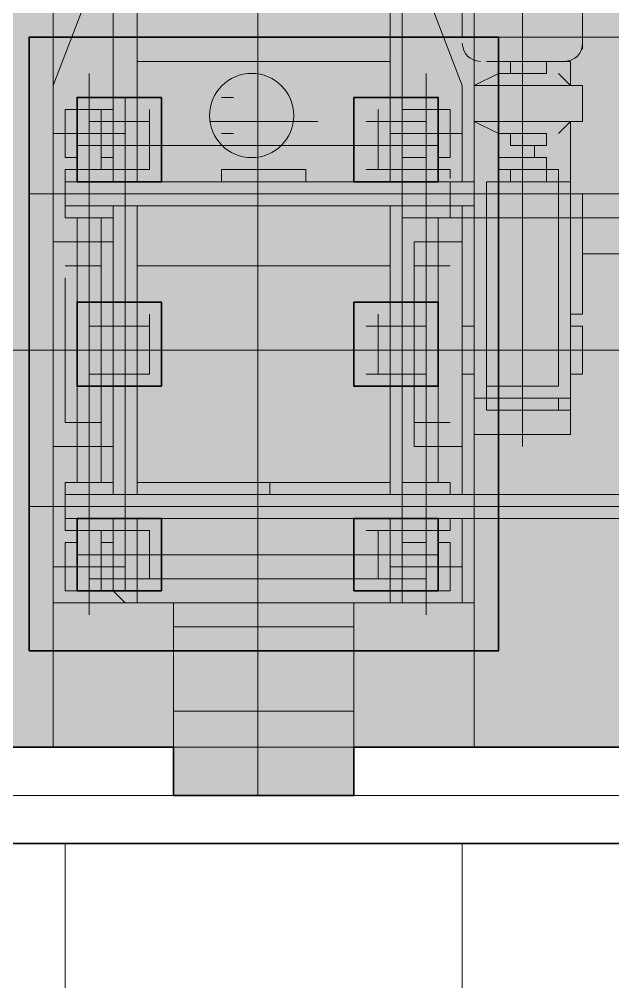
# Model space of a CAD drawing. Header units: millimetres. Extents: x 2315 to 4619, y 1334 to 1897.
# Drawn here: x 3813.804 to 3816.816, y 1531.466 to 1536.352 of the extents above; entities that cross this region are included whole.
import ezdxf

# ---------------------------------------------------------------- set-up
doc = ezdxf.new("R2010")
doc.units = ezdxf.units.MM
doc.linetypes.add('PDF_IMPORT', pattern=[1, 0.8, -0.2])
for name, color, linetype in [('PDF_3中心线层', 1, 'Continuous'), ('PDF_中心线层', 1, 'Continuous'), ('PDF_尺寸线层', 7, 'Continuous'), ('PDF_粗实线层', 7, 'Continuous'), ('PDF_细实线层', 7, 'Continuous'), ('PDF_虚线层', 6, 'Continuous')]:
    doc.layers.add(name, color=color, linetype=linetype)

msp = doc.modelspace()

# ---------------------------------------------------------------- hatches: boundary and pattern name
at = {"layer": 'PDF_中心线层', "transparency": 33554559}
for points in [[(3814.2203, 1533.8168), (3814.1592, 1533.8168), (3814.1592, 1533.7557), (3814.2203, 1533.6947), (3814.2814, 1533.7557), (3814.2814, 1533.8168)], [(3814.3425, 1533.8168), (3814.2814, 1533.8168), (3814.2814, 1533.7557), (3814.3425, 1533.6947), (3814.4035, 1533.7557), (3814.4035, 1533.8168)], [(3814.4646, 1533.8168), (3814.4035, 1533.8168), (3814.4035, 1533.7557), (3814.4646, 1533.6947), (3814.5257, 1533.7557), (3814.5257, 1533.8168)], [(3815.6252, 1533.8168), (3815.5641, 1533.8168), (3815.5641, 1533.7557), (3815.6252, 1533.6947), (3815.6862, 1533.7557), (3815.6862, 1533.8168)], [(3815.7473, 1533.8168), (3815.6862, 1533.8168), (3815.6862, 1533.7557), (3815.7473, 1533.6947), (3815.8084, 1533.7557), (3815.8084, 1533.8168)], [(3815.8695, 1533.8168), (3815.8084, 1533.8168), (3815.8084, 1533.7557), (3815.8695, 1533.6947), (3815.9306, 1533.7557), (3815.9306, 1533.8168)], [(3814.2203, 1533.6947), (3814.1592, 1533.6947), (3814.1592, 1533.6336), (3814.2203, 1533.5725), (3814.2814, 1533.6336), (3814.2814, 1533.6947)], [(3814.3425, 1533.6947), (3814.2814, 1533.6947), (3814.2814, 1533.6336), (3814.3425, 1533.5725), (3814.4035, 1533.6336), (3814.4035, 1533.6947)], [(3814.4646, 1533.6947), (3814.4035, 1533.6947), (3814.4035, 1533.6336), (3814.4646, 1533.5725), (3814.5257, 1533.6336), (3814.5257, 1533.6947)], [(3815.6252, 1533.6947), (3815.5641, 1533.6947), (3815.5641, 1533.6336), (3815.6252, 1533.5725), (3815.6862, 1533.6336), (3815.6862, 1533.6947)], [(3815.7473, 1533.6947), (3815.6862, 1533.6947), (3815.6862, 1533.6336), (3815.7473, 1533.5725), (3815.8084, 1533.6336), (3815.8084, 1533.6947)], [(3815.8695, 1533.6947), (3815.8084, 1533.6947), (3815.8084, 1533.6336), (3815.8695, 1533.5725), (3815.9306, 1533.6336), (3815.9306, 1533.6947)], [(3814.2203, 1533.5725), (3814.1592, 1533.5725), (3814.1592, 1533.5114), (3814.2203, 1533.4503), (3814.2814, 1533.5114), (3814.2814, 1533.5725)], [(3814.3425, 1533.5725), (3814.2814, 1533.5725), (3814.2814, 1533.5114), (3814.3425, 1533.4503), (3814.4035, 1533.5114), (3814.4035, 1533.5725)], [(3814.4646, 1533.5725), (3814.4035, 1533.5725), (3814.4035, 1533.5114), (3814.4646, 1533.4503), (3814.5257, 1533.5114), (3814.5257, 1533.5725)], [(3815.6252, 1533.5725), (3815.5641, 1533.5725), (3815.5641, 1533.5114), (3815.6252, 1533.4503), (3815.6862, 1533.5114), (3815.6862, 1533.5725)], [(3815.7473, 1533.5725), (3815.6862, 1533.5725), (3815.6862, 1533.5114), (3815.7473, 1533.4503), (3815.8084, 1533.5114), (3815.8084, 1533.5725)], [(3815.8695, 1533.5725), (3815.8084, 1533.5725), (3815.8084, 1533.5114), (3815.8695, 1533.4503), (3815.9306, 1533.5114), (3815.9306, 1533.5725)]]:
    msp.add_hatch(color=256, dxfattribs=at).paths.add_polyline_path(points)
at = {"layer": 'PDF_尺寸线层', "transparency": 33554559}
for points in [[(3816.7246, 1536.3211), (3816.6635, 1536.3211), (3816.6635, 1536.2601), (3816.7246, 1536.199), (3816.7857, 1536.2601), (3816.7857, 1536.3211)], [(3816.297, 1536.199), (3816.236, 1536.199), (3816.236, 1536.1379), (3816.297, 1536.0768), (3816.3581, 1536.1379), (3816.3581, 1536.199)], [(3816.297, 1536.199), (3816.236, 1536.199), (3816.236, 1536.1379), (3816.297, 1536.0768), (3816.3581, 1536.1379), (3816.3581, 1536.199)], [(3816.297, 1536.199), (3816.236, 1536.199), (3816.236, 1536.1379), (3816.297, 1536.0768), (3816.3581, 1536.1379), (3816.3581, 1536.199)], [(3816.4192, 1536.199), (3816.3581, 1536.199), (3816.3581, 1536.1379), (3816.4192, 1536.0768), (3816.4803, 1536.1379), (3816.4803, 1536.199)], [(3816.4803, 1536.199), (3816.4192, 1536.199), (3816.4192, 1536.1379), (3816.4803, 1536.0768), (3816.5414, 1536.1379), (3816.5414, 1536.199)], [(3816.4803, 1536.199), (3816.4192, 1536.199), (3816.4192, 1536.1379), (3816.4803, 1536.0768), (3816.5414, 1536.1379), (3816.5414, 1536.199)], [(3816.1138, 1536.0768), (3816.0527, 1536.0768), (3816.0527, 1536.0157), (3816.1138, 1535.9547), (3816.1749, 1536.0157), (3816.1749, 1536.0768)], [(3816.1138, 1536.0768), (3816.0527, 1536.0768), (3816.0527, 1536.0157), (3816.1138, 1535.9547), (3816.1749, 1536.0157), (3816.1749, 1536.0768)], [(3816.6635, 1536.0768), (3816.6025, 1536.0768), (3816.6025, 1536.0157), (3816.6635, 1535.9547), (3816.7246, 1536.0157), (3816.7246, 1536.0768)], [(3816.1138, 1535.8936), (3816.0527, 1535.8936), (3816.0527, 1535.8325), (3816.1138, 1535.7714), (3816.1749, 1535.8325), (3816.1749, 1535.8936)], [(3816.1138, 1535.8936), (3816.0527, 1535.8936), (3816.0527, 1535.8325), (3816.1138, 1535.7714), (3816.1749, 1535.8325), (3816.1749, 1535.8936)], [(3816.6635, 1535.8936), (3816.6025, 1535.8936), (3816.6025, 1535.8325), (3816.6635, 1535.7714), (3816.7246, 1535.8325), (3816.7246, 1535.8936)], [(3816.236, 1535.8325), (3816.1749, 1535.8325), (3816.1749, 1535.7714), (3816.236, 1535.7103), (3816.297, 1535.7714), (3816.297, 1535.8325)], [(3816.4803, 1535.8325), (3816.4192, 1535.8325), (3816.4192, 1535.7714), (3816.4803, 1535.7103), (3816.5414, 1535.7714), (3816.5414, 1535.8325)], [(3816.297, 1535.7714), (3816.236, 1535.7714), (3816.236, 1535.7103), (3816.297, 1535.6493), (3816.3581, 1535.7103), (3816.3581, 1535.7714)], [(3816.4803, 1535.7714), (3816.4192, 1535.7714), (3816.4192, 1535.7103), (3816.4803, 1535.6493), (3816.5414, 1535.7103), (3816.5414, 1535.7714)], [(3816.297, 1535.7103), (3816.236, 1535.7103), (3816.236, 1535.6493), (3816.297, 1535.5882), (3816.3581, 1535.6493), (3816.3581, 1535.7103)], [(3816.1749, 1535.5882), (3816.1138, 1535.5882), (3816.1138, 1535.5271), (3816.1749, 1535.466), (3816.236, 1535.5271), (3816.236, 1535.5882)], [(3816.6025, 1535.5271), (3816.5414, 1535.5271), (3816.5414, 1535.466), (3816.6025, 1535.4049), (3816.6635, 1535.466), (3816.6635, 1535.5271)], [(3816.6025, 1535.5271), (3816.5414, 1535.5271), (3816.5414, 1535.466), (3816.6025, 1535.4049), (3816.6635, 1535.466), (3816.6635, 1535.5271)], [(3816.1138, 1535.466), (3816.0527, 1535.466), (3816.0527, 1535.4049), (3816.1138, 1535.3438), (3816.1749, 1535.4049), (3816.1749, 1535.466)], [(3816.1138, 1535.466), (3816.0527, 1535.466), (3816.0527, 1535.4049), (3816.1138, 1535.3438), (3816.1749, 1535.4049), (3816.1749, 1535.466)], [(3816.1138, 1535.2828), (3816.0527, 1535.2828), (3816.0527, 1535.2217), (3816.1138, 1535.1606), (3816.1749, 1535.2217), (3816.1749, 1535.2828)], [(3816.1138, 1535.2828), (3816.0527, 1535.2828), (3816.0527, 1535.2217), (3816.1138, 1535.1606), (3816.1749, 1535.2217), (3816.1749, 1535.2828)], [(3816.1138, 1534.9163), (3816.0527, 1534.9163), (3816.0527, 1534.8552), (3816.1138, 1534.7941), (3816.1749, 1534.8552), (3816.1749, 1534.9163)], [(3816.6025, 1534.9163), (3816.5414, 1534.9163), (3816.5414, 1534.8552), (3816.6025, 1534.7941), (3816.6635, 1534.8552), (3816.6635, 1534.9163)], [(3816.1138, 1534.8552), (3816.0527, 1534.8552), (3816.0527, 1534.7941), (3816.1138, 1534.733), (3816.1749, 1534.7941), (3816.1749, 1534.8552)], [(3816.1138, 1534.8552), (3816.0527, 1534.8552), (3816.0527, 1534.7941), (3816.1138, 1534.733), (3816.1749, 1534.7941), (3816.1749, 1534.8552)], [(3816.1138, 1534.672), (3816.0527, 1534.672), (3816.0527, 1534.6109), (3816.1138, 1534.5498), (3816.1749, 1534.6109), (3816.1749, 1534.672)], [(3816.1138, 1534.6109), (3816.0527, 1534.6109), (3816.0527, 1534.5498), (3816.1138, 1534.4887), (3816.1749, 1534.5498), (3816.1749, 1534.6109)], [(3816.1138, 1534.6109), (3816.0527, 1534.6109), (3816.0527, 1534.5498), (3816.1138, 1534.4887), (3816.1749, 1534.5498), (3816.1749, 1534.6109)], [(3816.6025, 1534.5498), (3816.5414, 1534.5498), (3816.5414, 1534.4887), (3816.6025, 1534.4276), (3816.6635, 1534.4887), (3816.6635, 1534.5498)], [(3816.6025, 1534.4887), (3816.5414, 1534.4887), (3816.5414, 1534.4276), (3816.6025, 1534.3665), (3816.6635, 1534.4276), (3816.6635, 1534.4887)]]:
    msp.add_hatch(color=256, dxfattribs=at).paths.add_polyline_path(points)
at = {"layer": 'PDF_粗实线层', "true_color": 0xffffff, "transparency": 33554559}
msp.add_hatch(color=7, dxfattribs=at).paths.add_polyline_path([(3814.5868, 1532.412), (3815.503, 1532.412), (3815.503, 1532.6563), (3817.763, 1532.6563), (3817.763, 1537.7871), (3812.8765, 1537.7871), (3812.8765, 1532.6563), (3814.5868, 1532.6563)])
at = {"layer": 'PDF_粗实线层', "transparency": 33554559}
for points in [[(3814.2203, 1536.0157), (3814.0981, 1535.9547), (3814.037, 1535.8325), (3814.0981, 1535.7103), (3814.2203, 1535.6493), (3814.3425, 1535.7103), (3814.4035, 1535.8325), (3814.3425, 1535.9547)], [(3814.3425, 1536.0157), (3814.2203, 1535.9547), (3814.1592, 1535.8325), (3814.2203, 1535.7103), (3814.3425, 1535.6493), (3814.4646, 1535.7103), (3814.5257, 1535.8325), (3814.4646, 1535.9547)], [(3814.4646, 1536.0157), (3814.3425, 1535.9547), (3814.2814, 1535.8325), (3814.3425, 1535.7103), (3814.4646, 1535.6493), (3814.5868, 1535.7103), (3814.6479, 1535.8325), (3814.5868, 1535.9547)], [(3815.6252, 1536.0157), (3815.503, 1535.9547), (3815.4419, 1535.8325), (3815.503, 1535.7103), (3815.6252, 1535.6493), (3815.7473, 1535.7103), (3815.8084, 1535.8325), (3815.7473, 1535.9547)], [(3815.7473, 1536.0157), (3815.6252, 1535.9547), (3815.5641, 1535.8325), (3815.6252, 1535.7103), (3815.7473, 1535.6493), (3815.8695, 1535.7103), (3815.9306, 1535.8325), (3815.8695, 1535.9547)], [(3815.8695, 1536.0157), (3815.7473, 1535.9547), (3815.6862, 1535.8325), (3815.7473, 1535.7103), (3815.8695, 1535.6493), (3815.9916, 1535.7103), (3816.0527, 1535.8325), (3815.9916, 1535.9547)], [(3814.2203, 1535.8936), (3814.0981, 1535.8325), (3814.037, 1535.7103), (3814.0981, 1535.5882), (3814.2203, 1535.5271), (3814.3425, 1535.5882), (3814.4035, 1535.7103), (3814.3425, 1535.8325)], [(3814.3425, 1535.8936), (3814.2203, 1535.8325), (3814.1592, 1535.7103), (3814.2203, 1535.5882), (3814.3425, 1535.5271), (3814.4646, 1535.5882), (3814.5257, 1535.7103), (3814.4646, 1535.8325)], [(3814.4646, 1535.8936), (3814.3425, 1535.8325), (3814.2814, 1535.7103), (3814.3425, 1535.5882), (3814.4646, 1535.5271), (3814.5868, 1535.5882), (3814.6479, 1535.7103), (3814.5868, 1535.8325)], [(3815.6252, 1535.8936), (3815.503, 1535.8325), (3815.4419, 1535.7103), (3815.503, 1535.5882), (3815.6252, 1535.5271), (3815.7473, 1535.5882), (3815.8084, 1535.7103), (3815.7473, 1535.8325)], [(3815.7473, 1535.8936), (3815.6252, 1535.8325), (3815.5641, 1535.7103), (3815.6252, 1535.5882), (3815.7473, 1535.5271), (3815.8695, 1535.5882), (3815.9306, 1535.7103), (3815.8695, 1535.8325)], [(3815.8695, 1535.8936), (3815.7473, 1535.8325), (3815.6862, 1535.7103), (3815.7473, 1535.5882), (3815.8695, 1535.5271), (3815.9916, 1535.5882), (3816.0527, 1535.7103), (3815.9916, 1535.8325)], [(3814.2203, 1535.7714), (3814.0981, 1535.7103), (3814.037, 1535.5882), (3814.0981, 1535.466), (3814.2203, 1535.4049), (3814.3425, 1535.466), (3814.4035, 1535.5882), (3814.3425, 1535.7103)], [(3814.3425, 1535.7714), (3814.2203, 1535.7103), (3814.1592, 1535.5882), (3814.2203, 1535.466), (3814.3425, 1535.4049), (3814.4646, 1535.466), (3814.5257, 1535.5882), (3814.4646, 1535.7103)], [(3814.4646, 1535.7714), (3814.3425, 1535.7103), (3814.2814, 1535.5882), (3814.3425, 1535.466), (3814.4646, 1535.4049), (3814.5868, 1535.466), (3814.6479, 1535.5882), (3814.5868, 1535.7103)], [(3815.6252, 1535.7714), (3815.503, 1535.7103), (3815.4419, 1535.5882), (3815.503, 1535.466), (3815.6252, 1535.4049), (3815.7473, 1535.466), (3815.8084, 1535.5882), (3815.7473, 1535.7103)], [(3815.7473, 1535.7714), (3815.6252, 1535.7103), (3815.5641, 1535.5882), (3815.6252, 1535.466), (3815.7473, 1535.4049), (3815.8695, 1535.466), (3815.9306, 1535.5882), (3815.8695, 1535.7103)], [(3815.8695, 1535.7714), (3815.7473, 1535.7103), (3815.6862, 1535.5882), (3815.7473, 1535.466), (3815.8695, 1535.4049), (3815.9916, 1535.466), (3816.0527, 1535.5882), (3815.9916, 1535.7103)], [(3814.2203, 1534.9774), (3814.0981, 1534.9163), (3814.037, 1534.7941), (3814.0981, 1534.672), (3814.2203, 1534.6109), (3814.3425, 1534.672), (3814.4035, 1534.7941), (3814.3425, 1534.9163)], [(3814.3425, 1534.9774), (3814.2203, 1534.9163), (3814.1592, 1534.7941), (3814.2203, 1534.672), (3814.3425, 1534.6109), (3814.4646, 1534.672), (3814.5257, 1534.7941), (3814.4646, 1534.9163)], [(3814.4646, 1534.9774), (3814.3425, 1534.9163), (3814.2814, 1534.7941), (3814.3425, 1534.672), (3814.4646, 1534.6109), (3814.5868, 1534.672), (3814.6479, 1534.7941), (3814.5868, 1534.9163)], [(3815.6252, 1534.9774), (3815.503, 1534.9163), (3815.4419, 1534.7941), (3815.503, 1534.672), (3815.6252, 1534.6109), (3815.7473, 1534.672), (3815.8084, 1534.7941), (3815.7473, 1534.9163)], [(3815.7473, 1534.9774), (3815.6252, 1534.9163), (3815.5641, 1534.7941), (3815.6252, 1534.672), (3815.7473, 1534.6109), (3815.8695, 1534.672), (3815.9306, 1534.7941), (3815.8695, 1534.9163)], [(3815.8695, 1534.9774), (3815.7473, 1534.9163), (3815.6862, 1534.7941), (3815.7473, 1534.672), (3815.8695, 1534.6109), (3815.9916, 1534.672), (3816.0527, 1534.7941), (3815.9916, 1534.9163)], [(3814.2203, 1534.8552), (3814.0981, 1534.7941), (3814.037, 1534.672), (3814.0981, 1534.5498), (3814.2203, 1534.4887), (3814.3425, 1534.5498), (3814.4035, 1534.672), (3814.3425, 1534.7941)], [(3814.3425, 1534.8552), (3814.2203, 1534.7941), (3814.1592, 1534.672), (3814.2203, 1534.5498), (3814.3425, 1534.4887), (3814.4646, 1534.5498), (3814.5257, 1534.672), (3814.4646, 1534.7941)], [(3814.4646, 1534.8552), (3814.3425, 1534.7941), (3814.2814, 1534.672), (3814.3425, 1534.5498), (3814.4646, 1534.4887), (3814.5868, 1534.5498), (3814.6479, 1534.672), (3814.5868, 1534.7941)], [(3815.6252, 1534.8552), (3815.503, 1534.7941), (3815.4419, 1534.672), (3815.503, 1534.5498), (3815.6252, 1534.4887), (3815.7473, 1534.5498), (3815.8084, 1534.672), (3815.7473, 1534.7941)], [(3815.7473, 1534.8552), (3815.6252, 1534.7941), (3815.5641, 1534.672), (3815.6252, 1534.5498), (3815.7473, 1534.4887), (3815.8695, 1534.5498), (3815.9306, 1534.672), (3815.8695, 1534.7941)], [(3815.8695, 1534.8552), (3815.7473, 1534.7941), (3815.6862, 1534.672), (3815.7473, 1534.5498), (3815.8695, 1534.4887), (3815.9916, 1534.5498), (3816.0527, 1534.672), (3815.9916, 1534.7941)], [(3814.2203, 1534.733), (3814.0981, 1534.672), (3814.037, 1534.5498), (3814.0981, 1534.4276), (3814.2203, 1534.3665), (3814.3425, 1534.4276), (3814.4035, 1534.5498), (3814.3425, 1534.672)], [(3814.3425, 1534.733), (3814.2203, 1534.672), (3814.1592, 1534.5498), (3814.2203, 1534.4276), (3814.3425, 1534.3665), (3814.4646, 1534.4276), (3814.5257, 1534.5498), (3814.4646, 1534.672)], [(3814.4646, 1534.733), (3814.3425, 1534.672), (3814.2814, 1534.5498), (3814.3425, 1534.4276), (3814.4646, 1534.3665), (3814.5868, 1534.4276), (3814.6479, 1534.5498), (3814.5868, 1534.672)], [(3815.6252, 1534.733), (3815.503, 1534.672), (3815.4419, 1534.5498), (3815.503, 1534.4276), (3815.6252, 1534.3665), (3815.7473, 1534.4276), (3815.8084, 1534.5498), (3815.7473, 1534.672)], [(3815.7473, 1534.733), (3815.6252, 1534.672), (3815.5641, 1534.5498), (3815.6252, 1534.4276), (3815.7473, 1534.3665), (3815.8695, 1534.4276), (3815.9306, 1534.5498), (3815.8695, 1534.672)], [(3815.8695, 1534.733), (3815.7473, 1534.672), (3815.6862, 1534.5498), (3815.7473, 1534.4276), (3815.8695, 1534.3665), (3815.9916, 1534.4276), (3816.0527, 1534.5498), (3815.9916, 1534.672)], [(3814.2203, 1533.939), (3814.0981, 1533.8779), (3814.037, 1533.7557), (3814.0981, 1533.6336), (3814.2203, 1533.5725), (3814.3425, 1533.6336), (3814.4035, 1533.7557), (3814.3425, 1533.8779)], [(3814.3425, 1533.939), (3814.2203, 1533.8779), (3814.1592, 1533.7557), (3814.2203, 1533.6336), (3814.3425, 1533.5725), (3814.4646, 1533.6336), (3814.5257, 1533.7557), (3814.4646, 1533.8779)], [(3814.4646, 1533.939), (3814.3425, 1533.8779), (3814.2814, 1533.7557), (3814.3425, 1533.6336), (3814.4646, 1533.5725), (3814.5868, 1533.6336), (3814.6479, 1533.7557), (3814.5868, 1533.8779)], [(3815.6252, 1533.939), (3815.503, 1533.8779), (3815.4419, 1533.7557), (3815.503, 1533.6336), (3815.6252, 1533.5725), (3815.7473, 1533.6336), (3815.8084, 1533.7557), (3815.7473, 1533.8779)], [(3815.7473, 1533.939), (3815.6252, 1533.8779), (3815.5641, 1533.7557), (3815.6252, 1533.6336), (3815.7473, 1533.5725), (3815.8695, 1533.6336), (3815.9306, 1533.7557), (3815.8695, 1533.8779)], [(3815.8695, 1533.939), (3815.7473, 1533.8779), (3815.6862, 1533.7557), (3815.7473, 1533.6336), (3815.8695, 1533.5725), (3815.9916, 1533.6336), (3816.0527, 1533.7557), (3815.9916, 1533.8779)], [(3814.2203, 1533.8168), (3814.0981, 1533.7557), (3814.037, 1533.6336), (3814.0981, 1533.5114), (3814.2203, 1533.4503), (3814.3425, 1533.5114), (3814.4035, 1533.6336), (3814.3425, 1533.7557)], [(3814.3425, 1533.8168), (3814.2203, 1533.7557), (3814.1592, 1533.6336), (3814.2203, 1533.5114), (3814.3425, 1533.4503), (3814.4646, 1533.5114), (3814.5257, 1533.6336), (3814.4646, 1533.7557)], [(3814.4646, 1533.8168), (3814.3425, 1533.7557), (3814.2814, 1533.6336), (3814.3425, 1533.5114), (3814.4646, 1533.4503), (3814.5868, 1533.5114), (3814.6479, 1533.6336), (3814.5868, 1533.7557)], [(3815.6252, 1533.8168), (3815.503, 1533.7557), (3815.4419, 1533.6336), (3815.503, 1533.5114), (3815.6252, 1533.4503), (3815.7473, 1533.5114), (3815.8084, 1533.6336), (3815.7473, 1533.7557)], [(3815.7473, 1533.8168), (3815.6252, 1533.7557), (3815.5641, 1533.6336), (3815.6252, 1533.5114), (3815.7473, 1533.4503), (3815.8695, 1533.5114), (3815.9306, 1533.6336), (3815.8695, 1533.7557)], [(3815.8695, 1533.8168), (3815.7473, 1533.7557), (3815.6862, 1533.6336), (3815.7473, 1533.5114), (3815.8695, 1533.4503), (3815.9916, 1533.5114), (3816.0527, 1533.6336), (3815.9916, 1533.7557)], [(3814.2203, 1533.6947), (3814.0981, 1533.6336), (3814.037, 1533.5114), (3814.0981, 1533.3893), (3814.2203, 1533.3282), (3814.3425, 1533.3893), (3814.4035, 1533.5114), (3814.3425, 1533.6336)], [(3814.3425, 1533.6947), (3814.2203, 1533.6336), (3814.1592, 1533.5114), (3814.2203, 1533.3893), (3814.3425, 1533.3282), (3814.4646, 1533.3893), (3814.5257, 1533.5114), (3814.4646, 1533.6336)], [(3814.4646, 1533.6947), (3814.3425, 1533.6336), (3814.2814, 1533.5114), (3814.3425, 1533.3893), (3814.4646, 1533.3282), (3814.5868, 1533.3893), (3814.6479, 1533.5114), (3814.5868, 1533.6336)], [(3815.6252, 1533.6947), (3815.503, 1533.6336), (3815.4419, 1533.5114), (3815.503, 1533.3893), (3815.6252, 1533.3282), (3815.7473, 1533.3893), (3815.8084, 1533.5114), (3815.7473, 1533.6336)], [(3815.7473, 1533.6947), (3815.6252, 1533.6336), (3815.5641, 1533.5114), (3815.6252, 1533.3893), (3815.7473, 1533.3282), (3815.8695, 1533.3893), (3815.9306, 1533.5114), (3815.8695, 1533.6336)], [(3815.8695, 1533.6947), (3815.7473, 1533.6336), (3815.6862, 1533.5114), (3815.7473, 1533.3893), (3815.8695, 1533.3282), (3815.9916, 1533.3893), (3816.0527, 1533.5114), (3815.9916, 1533.6336)]]:
    msp.add_hatch(color=256, dxfattribs=at).paths.add_polyline_path(points)
at = {"layer": 'PDF_细实线层', "true_color": 0x005cb8, "transparency": 33554559}
for points in [[(3815.0143, 1536.0768), (3814.9533, 1536.0768), (3814.9533, 1536.0157), (3815.0143, 1535.9547), (3815.0754, 1536.0157), (3815.0754, 1536.0768)], [(3814.8922, 1536.0157), (3814.8311, 1536.0157), (3814.8311, 1535.9547), (3814.8922, 1535.8936), (3814.9533, 1535.9547), (3814.9533, 1536.0157)], [(3815.1976, 1536.0157), (3815.1365, 1536.0157), (3815.1365, 1535.9547), (3815.1976, 1535.8936), (3815.2587, 1535.9547), (3815.2587, 1536.0157)], [(3815.1976, 1536.0157), (3815.1365, 1536.0157), (3815.1365, 1535.9547), (3815.1976, 1535.8936), (3815.2587, 1535.9547), (3815.2587, 1536.0157)], [(3814.8922, 1535.8325), (3814.8311, 1535.8325), (3814.8311, 1535.7714), (3814.8922, 1535.7103), (3814.9533, 1535.7714), (3814.9533, 1535.8325)], [(3815.1976, 1535.8325), (3815.1365, 1535.8325), (3815.1365, 1535.7714), (3815.1976, 1535.7103), (3815.2587, 1535.7714), (3815.2587, 1535.8325)], [(3815.1976, 1535.8325), (3815.1365, 1535.8325), (3815.1365, 1535.7714), (3815.1976, 1535.7103), (3815.2587, 1535.7714), (3815.2587, 1535.8325)], [(3815.0143, 1535.7103), (3814.9533, 1535.7103), (3814.9533, 1535.6493), (3815.0143, 1535.5882), (3815.0754, 1535.6493), (3815.0754, 1535.7103)], [(3815.0143, 1535.6493), (3814.9533, 1535.6493), (3814.9533, 1535.5882), (3815.0143, 1535.5271), (3815.0754, 1535.5882), (3815.0754, 1535.6493)], [(3815.0143, 1535.6493), (3814.9533, 1535.6493), (3814.9533, 1535.5882), (3815.0143, 1535.5271), (3815.0754, 1535.5882), (3815.0754, 1535.6493)], [(3815.0754, 1535.6493), (3815.0143, 1535.6493), (3815.0143, 1535.5882), (3815.0754, 1535.5271), (3815.1365, 1535.5882), (3815.1365, 1535.6493)], [(3815.0754, 1535.6493), (3815.0143, 1535.6493), (3815.0143, 1535.5882), (3815.0754, 1535.5271), (3815.1365, 1535.5882), (3815.1365, 1535.6493)], [(3814.8311, 1535.466), (3814.77, 1535.466), (3814.77, 1535.4049), (3814.8311, 1535.3438), (3814.8922, 1535.4049), (3814.8922, 1535.466)], [(3815.0143, 1535.466), (3814.9533, 1535.466), (3814.9533, 1535.4049), (3815.0143, 1535.3438), (3815.0754, 1535.4049), (3815.0754, 1535.466)], [(3815.0143, 1535.466), (3814.9533, 1535.466), (3814.9533, 1535.4049), (3815.0143, 1535.3438), (3815.0754, 1535.4049), (3815.0754, 1535.466)], [(3815.0754, 1535.466), (3815.0143, 1535.466), (3815.0143, 1535.4049), (3815.0754, 1535.3438), (3815.1365, 1535.4049), (3815.1365, 1535.466)], [(3815.0754, 1535.466), (3815.0143, 1535.466), (3815.0143, 1535.4049), (3815.0754, 1535.3438), (3815.1365, 1535.4049), (3815.1365, 1535.466)], [(3815.2587, 1535.466), (3815.1976, 1535.466), (3815.1976, 1535.4049), (3815.2587, 1535.3438), (3815.3197, 1535.4049), (3815.3197, 1535.466)], [(3814.037, 1535.0995), (3813.976, 1535.0995), (3813.976, 1535.0384), (3814.037, 1534.9774), (3814.0981, 1535.0384), (3814.0981, 1535.0995)], [(3814.2203, 1535.0995), (3814.1592, 1535.0995), (3814.1592, 1535.0384), (3814.2203, 1534.9774), (3814.2814, 1535.0384), (3814.2814, 1535.0995)], [(3815.8084, 1535.0995), (3815.7473, 1535.0995), (3815.7473, 1535.0384), (3815.8084, 1534.9774), (3815.8695, 1535.0384), (3815.8695, 1535.0995)], [(3815.9916, 1535.0995), (3815.9306, 1535.0995), (3815.9306, 1535.0384), (3815.9916, 1534.9774), (3816.0527, 1535.0384), (3816.0527, 1535.0995)], [(3814.037, 1534.3665), (3813.976, 1534.3665), (3813.976, 1534.3055), (3814.037, 1534.2444), (3814.0981, 1534.3055), (3814.0981, 1534.3665)], [(3814.2203, 1534.3665), (3814.1592, 1534.3665), (3814.1592, 1534.3055), (3814.2203, 1534.2444), (3814.2814, 1534.3055), (3814.2814, 1534.3665)], [(3815.8084, 1534.3665), (3815.7473, 1534.3665), (3815.7473, 1534.3055), (3815.8084, 1534.2444), (3815.8695, 1534.3055), (3815.8695, 1534.3665)], [(3815.9916, 1534.3665), (3815.9306, 1534.3665), (3815.9306, 1534.3055), (3815.9916, 1534.2444), (3816.0527, 1534.3055), (3816.0527, 1534.3665)], [(3814.8311, 1534.0001), (3814.77, 1534.0001), (3814.77, 1533.939), (3814.8311, 1533.8779), (3814.8922, 1533.939), (3814.8922, 1534.0001)], [(3815.0143, 1534.0001), (3814.9533, 1534.0001), (3814.9533, 1533.939), (3815.0143, 1533.8779), (3815.0754, 1533.939), (3815.0754, 1534.0001)], [(3815.0754, 1534.0001), (3815.0143, 1534.0001), (3815.0143, 1533.939), (3815.0754, 1533.8779), (3815.1365, 1533.939), (3815.1365, 1534.0001)], [(3815.2587, 1534.0001), (3815.1976, 1534.0001), (3815.1976, 1533.939), (3815.2587, 1533.8779), (3815.3197, 1533.939), (3815.3197, 1534.0001)], [(3814.8311, 1533.8779), (3814.77, 1533.8779), (3814.77, 1533.8168), (3814.8311, 1533.7557), (3814.8922, 1533.8168), (3814.8922, 1533.8779)], [(3815.0143, 1533.8779), (3814.9533, 1533.8779), (3814.9533, 1533.8168), (3815.0143, 1533.7557), (3815.0754, 1533.8168), (3815.0754, 1533.8779)], [(3815.0143, 1533.8779), (3814.9533, 1533.8779), (3814.9533, 1533.8168), (3815.0143, 1533.7557), (3815.0754, 1533.8168), (3815.0754, 1533.8779)], [(3815.0754, 1533.8779), (3815.0143, 1533.8779), (3815.0143, 1533.8168), (3815.0754, 1533.7557), (3815.1365, 1533.8168), (3815.1365, 1533.8779)], [(3815.0754, 1533.8779), (3815.0143, 1533.8779), (3815.0143, 1533.8168), (3815.0754, 1533.7557), (3815.1365, 1533.8168), (3815.1365, 1533.8779)], [(3815.2587, 1533.8779), (3815.1976, 1533.8779), (3815.1976, 1533.8168), (3815.2587, 1533.7557), (3815.3197, 1533.8168), (3815.3197, 1533.8779)], [(3814.3425, 1533.4503), (3814.2814, 1533.4503), (3814.2814, 1533.3893), (3814.3425, 1533.3282), (3814.4035, 1533.3893), (3814.4035, 1533.4503)], [(3815.7473, 1533.4503), (3815.6862, 1533.4503), (3815.6862, 1533.3893), (3815.7473, 1533.3282), (3815.8084, 1533.3893), (3815.8084, 1533.4503)]]:
    msp.add_hatch(color=152, dxfattribs=at).paths.add_polyline_path(points)
at = {"layer": 'PDF_细实线层', "transparency": 33554559}
for points in [[(3816.1749, 1535.5271), (3816.1138, 1535.5271), (3816.1138, 1535.466), (3816.1749, 1535.4049), (3816.236, 1535.466), (3816.236, 1535.5271)], [(3816.5414, 1535.5271), (3816.4803, 1535.5271), (3816.4803, 1535.466), (3816.5414, 1535.4049), (3816.6025, 1535.466), (3816.6025, 1535.5271)], [(3816.1749, 1534.5498), (3816.1138, 1534.5498), (3816.1138, 1534.4887), (3816.1749, 1534.4276), (3816.236, 1534.4887), (3816.236, 1534.5498)], [(3816.5414, 1534.5498), (3816.4803, 1534.5498), (3816.4803, 1534.4887), (3816.5414, 1534.4276), (3816.6025, 1534.4887), (3816.6025, 1534.5498)]]:
    msp.add_hatch(color=256, dxfattribs=at).paths.add_polyline_path(points)

# ---------------------------------------------------------------- linework, layer by layer
at = {"layer": 'PDF_3中心线层', "lineweight": 18}
msp.add_lwpolyline([(3815.9916, 1535.3438), (3817.2133, 1535.3438)], dxfattribs=at)
at = {"layer": 'PDF_中心线层', "color": 5, "linetype": 'PDF_IMPORT', "lineweight": 18, "ltscale": 14.048656}
msp.add_lwpolyline([(3773.0516, 1534.672), (3843.0506, 1534.672), (3843.0506, 1561.6698), (3773.0516, 1561.6698), (3773.0516, 1534.672)], dxfattribs=at)
at = {"layer": 'PDF_中心线层', "linetype": 'PDF_IMPORT', "lineweight": 18, "ltscale": 6.04703}
msp.add_lwpolyline([(3815.0143, 1550.6752), (3815.0143, 1532.6563)], dxfattribs=at)
at = {"layer": 'PDF_中心线层', "lineweight": 18}
for points in [[(3815.0143, 1537.7871), (3815.0143, 1532.412), (3815.0143, 1536.932)], [(3816.3581, 1537.3595), (3816.3581, 1534.1833)], [(3814.3425, 1535.9547), (3814.3425, 1535.5271)], [(3815.7473, 1535.9547), (3815.7473, 1535.5271)], [(3814.1592, 1535.8325), (3814.2203, 1535.8325), (3814.2203, 1535.8936)], [(3814.2814, 1535.8325), (3814.3425, 1535.8325), (3814.3425, 1535.8936)], [(3814.4035, 1535.8325), (3814.4646, 1535.8325), (3814.4646, 1535.8936)], [(3815.6252, 1535.8936), (3815.6252, 1535.8325), (3815.5641, 1535.8325)], [(3815.7473, 1535.8936), (3815.7473, 1535.8325), (3815.6862, 1535.8325)], [(3815.8695, 1535.8936), (3815.8695, 1535.8325), (3815.8084, 1535.8325)], [(3815.3197, 1535.8325), (3814.77, 1535.8325)], [(3814.1592, 1535.7103), (3814.2203, 1535.7103), (3814.2203, 1535.7714)], [(3814.2814, 1535.7103), (3814.3425, 1535.7103), (3814.3425, 1535.7714)], [(3814.4035, 1535.7103), (3814.4646, 1535.7103), (3814.4646, 1535.7714)], [(3815.6252, 1535.7714), (3815.6252, 1535.7103), (3815.5641, 1535.7103)], [(3815.7473, 1535.7714), (3815.7473, 1535.7103), (3815.6862, 1535.7103)], [(3815.8695, 1535.7714), (3815.8695, 1535.7103), (3815.8084, 1535.7103)], [(3814.5257, 1535.7103), (3814.0981, 1535.7103)], [(3815.0143, 1533.6336), (3815.0143, 1535.7103)], [(3815.503, 1535.7103), (3815.9306, 1535.7103)], [(3814.1592, 1535.5882), (3814.2203, 1535.5882), (3814.2203, 1535.6493)], [(3814.2814, 1535.5882), (3814.3425, 1535.5882), (3814.3425, 1535.6493)], [(3814.4035, 1535.5882), (3814.4646, 1535.5882), (3814.4646, 1535.6493)], [(3815.6252, 1535.6493), (3815.6252, 1535.5882), (3815.5641, 1535.5882)], [(3815.7473, 1535.6493), (3815.7473, 1535.5882), (3815.6862, 1535.5882)], [(3815.8695, 1535.6493), (3815.8695, 1535.5882), (3815.8084, 1535.5882)], [(3814.3425, 1534.9163), (3814.3425, 1534.4887)], [(3815.7473, 1534.9163), (3815.7473, 1534.4887)], [(3814.1592, 1534.7941), (3814.2203, 1534.7941), (3814.2203, 1534.8552)], [(3814.2814, 1534.7941), (3814.3425, 1534.7941), (3814.3425, 1534.8552)], [(3814.4035, 1534.7941), (3814.4646, 1534.7941), (3814.4646, 1534.8552)], [(3815.6252, 1534.8552), (3815.6252, 1534.7941), (3815.5641, 1534.7941)], [(3815.7473, 1534.8552), (3815.7473, 1534.7941), (3815.6862, 1534.7941)], [(3815.8695, 1534.8552), (3815.8695, 1534.7941), (3815.8084, 1534.7941)], [(3814.1592, 1534.672), (3814.2203, 1534.672), (3814.2203, 1534.733)], [(3814.2814, 1534.672), (3814.3425, 1534.672), (3814.3425, 1534.733)], [(3814.4035, 1534.672), (3814.4646, 1534.672), (3814.4646, 1534.733)], [(3815.6252, 1534.733), (3815.6252, 1534.672), (3815.5641, 1534.672)], [(3815.7473, 1534.733), (3815.7473, 1534.672), (3815.6862, 1534.672)], [(3815.8695, 1534.733), (3815.8695, 1534.672), (3815.8084, 1534.672)], [(3817.8241, 1534.672), (3812.7543, 1534.672), (3817.2743, 1534.672)], [(3814.5257, 1534.672), (3814.0981, 1534.672)], [(3814.3425, 1534.672), (3815.7473, 1534.672)], [(3815.503, 1534.672), (3815.9306, 1534.672)], [(3814.1592, 1534.5498), (3814.2203, 1534.5498), (3814.2203, 1534.6109)], [(3814.2814, 1534.5498), (3814.3425, 1534.5498), (3814.3425, 1534.6109)], [(3814.4035, 1534.5498), (3814.4646, 1534.5498), (3814.4646, 1534.6109)], [(3815.6252, 1534.6109), (3815.6252, 1534.5498), (3815.5641, 1534.5498)], [(3815.7473, 1534.6109), (3815.7473, 1534.5498), (3815.6862, 1534.5498)], [(3815.8695, 1534.6109), (3815.8695, 1534.5498), (3815.8084, 1534.5498)], [(3814.3425, 1533.8168), (3814.3425, 1533.4503)], [(3815.7473, 1533.8168), (3815.7473, 1533.4503)], [(3814.1592, 1533.7557), (3814.2203, 1533.7557)], [(3814.2814, 1533.7557), (3814.3425, 1533.7557)], [(3814.4035, 1533.7557), (3814.4646, 1533.7557)], [(3815.6252, 1533.7557), (3815.5641, 1533.7557)], [(3815.7473, 1533.7557), (3815.6862, 1533.7557)], [(3815.8695, 1533.7557), (3815.8084, 1533.7557)], [(3814.5257, 1533.6336), (3814.0981, 1533.6336)], [(3814.1592, 1533.6336), (3814.2203, 1533.6336)], [(3814.2814, 1533.6336), (3814.3425, 1533.6336)], [(3814.4035, 1533.6336), (3814.4646, 1533.6336)], [(3815.503, 1533.6336), (3815.9306, 1533.6336)], [(3815.6252, 1533.6336), (3815.5641, 1533.6336)], [(3815.7473, 1533.6336), (3815.6862, 1533.6336)], [(3815.8695, 1533.6336), (3815.8084, 1533.6336)], [(3814.1592, 1533.5114), (3814.2203, 1533.5114)], [(3814.2814, 1533.5114), (3814.3425, 1533.5114)], [(3814.4035, 1533.5114), (3814.4646, 1533.5114)], [(3815.6252, 1533.5114), (3815.5641, 1533.5114)], [(3815.7473, 1533.5114), (3815.6862, 1533.5114)], [(3815.8695, 1533.5114), (3815.8084, 1533.5114)], [(3814.5868, 1532.8395), (3815.503, 1532.8395)]]:
    msp.add_lwpolyline(points, dxfattribs=at)
for points in [[(3817.2743, 1536.932), (3812.7543, 1536.932), (3812.7543, 1532.412), (3817.2743, 1532.412)], [(3814.4646, 1535.8325), (3814.2203, 1535.8325), (3814.2203, 1535.5882), (3814.4646, 1535.5882)], [(3815.6252, 1535.8325), (3815.8695, 1535.8325), (3815.8695, 1535.5882), (3815.6252, 1535.5882)], [(3815.7473, 1533.6336), (3815.7473, 1535.7103), (3814.3425, 1535.7103), (3814.3425, 1533.6336)], [(3814.4646, 1534.7941), (3814.2203, 1534.7941), (3814.2203, 1534.5498), (3814.4646, 1534.5498)], [(3815.6252, 1534.7941), (3815.8695, 1534.7941), (3815.8695, 1534.5498), (3815.6252, 1534.5498)], [(3814.4646, 1533.7557), (3814.2203, 1533.7557), (3814.2203, 1533.5114), (3814.4646, 1533.5114)], [(3815.6252, 1533.7557), (3815.8695, 1533.7557), (3815.8695, 1533.5114), (3815.6252, 1533.5114)]]:
    msp.add_lwpolyline(points, close=True, dxfattribs=at)
at = {"layer": 'PDF_尺寸线层', "lineweight": 18}
for points in [[(3816.0527, 1537.0541), (3816.0527, 1536.2601), (3816.7246, 1536.2601)], [(3816.1138, 1536.2601), (3816.1138, 1536.199)], [(3816.6635, 1536.199), (3816.6635, 1536.2601)], [(3816.6025, 1536.0157), (3816.1138, 1536.0157), (3816.236, 1536.0768), (3816.4803, 1536.0768), (3816.4803, 1536.1379)], [(3816.1749, 1536.1379), (3816.6025, 1536.1379)], [(3816.297, 1536.0768), (3816.297, 1536.1379), (3816.4803, 1536.1379), (3816.297, 1536.1379), (3816.4192, 1536.1379)], [(3816.5414, 1536.0768), (3816.6025, 1536.0157), (3816.6635, 1536.0157), (3816.6635, 1535.8325), (3816.6025, 1535.8325), (3816.5414, 1535.7714)], [(3816.1138, 1535.8325), (3816.1138, 1536.0157)], [(3816.236, 1536.0157), (3816.236, 1536.0157)], [(3816.4803, 1536.0157), (3816.4803, 1536.0157)], [(3816.6025, 1535.8325), (3816.1138, 1535.8325), (3816.236, 1535.7714), (3816.4803, 1535.7714), (3816.4803, 1535.7103), (3816.297, 1535.7103), (3816.297, 1535.7714)], [(3816.3581, 1535.6493), (3816.3581, 1535.7103), (3816.4192, 1535.7103), (3816.4192, 1535.6493)], [(3816.236, 1535.5271), (3816.236, 1535.5882), (3816.236, 1535.6493), (3816.4803, 1535.6493), (3816.4803, 1535.5882), (3816.236, 1535.5882), (3816.5414, 1535.5882), (3816.5414, 1535.5271), (3816.5414, 1535.466), (3816.5414, 1535.5271), (3816.6025, 1535.5271), (3816.1749, 1535.5271), (3816.5414, 1535.5271)], [(3816.297, 1535.6493), (3816.4192, 1535.6493), (3816.4803, 1535.6493)], [(3816.297, 1535.5271), (3816.297, 1535.5882)], [(3816.4803, 1535.5271), (3816.4803, 1535.5882)], [(3816.1749, 1535.5271), (3816.1749, 1534.3665), (3816.6025, 1534.3665), (3816.6025, 1535.5271)], [(3816.1749, 1535.5271), (3816.1749, 1535.5271)], [(3816.6025, 1535.5271), (3816.6025, 1535.5271)], [(3816.6025, 1534.4887), (3816.6025, 1535.466), (3816.9689, 1535.466)], [(3816.6635, 1535.466), (3816.6635, 1534.8552), (3816.6025, 1534.8552)], [(3816.1138, 1535.2217), (3816.1138, 1535.4049), (3816.1138, 1535.2217)], [(3816.6635, 1535.1606), (3816.9689, 1535.1606), (3816.9689, 1535.2828)], [(3816.1138, 1534.8552), (3816.1138, 1534.5498), (3816.1138, 1534.7941), (3816.1138, 1534.672), (3816.1138, 1534.6109)], [(3816.6025, 1534.7941), (3816.6635, 1534.7941), (3816.6635, 1534.5498), (3816.6025, 1534.5498)], [(3816.5414, 1534.4276), (3816.5414, 1534.3665), (3816.5414, 1534.4276)], [(3816.1749, 1534.3665), (3816.1749, 1534.3665)], [(3816.6025, 1534.3665), (3816.6025, 1534.3665)]]:
    msp.add_lwpolyline(points, dxfattribs=at)
for points in [[(3816.9079, 1536.5044), (3816.6635, 1536.5044), (3816.6635, 1536.2601), (3816.9079, 1536.2601)], [(3816.5414, 1534.4887), (3816.1749, 1534.4887), (3816.1749, 1535.466), (3816.236, 1535.466), (3816.236, 1535.5271), (3816.236, 1535.466), (3816.5414, 1535.466), (3816.1749, 1535.466), (3816.1138, 1535.466), (3816.1138, 1534.4276), (3816.1749, 1534.4276), (3816.236, 1534.4276), (3816.236, 1534.3665), (3816.236, 1534.4276), (3816.5414, 1534.4276), (3816.6025, 1534.4276), (3816.6025, 1534.4887), (3816.6025, 1534.8552), (3816.6025, 1535.466), (3816.5414, 1535.466)]]:
    msp.add_lwpolyline(points, close=True, dxfattribs=at)
for centre, start, end in [((3816.1444, 1536.2295), 180.0088, 269.9912), ((3816.5719, 1536.2295), 270.0088, 359.9912)]:
    msp.add_arc(centre, 0.0916, start, end, dxfattribs=at)
at = {"layer": 'PDF_粗实线层', "lineweight": 35}
for points in [[(3816.1138, 1537.7871), (3815.0143, 1537.7871), (3813.976, 1537.7871), (3812.8765, 1537.7871), (3812.8765, 1534.672), (3812.8765, 1532.6563), (3813.976, 1532.6563), (3814.5868, 1532.6563), (3814.5868, 1532.412), (3815.0143, 1532.412), (3815.503, 1532.412), (3815.503, 1532.6563), (3815.5641, 1532.6563), (3816.1138, 1532.6563), (3817.763, 1532.6563), (3817.763, 1534.672), (3817.763, 1537.7871)], [(3814.5257, 1535.9547), (3814.5257, 1535.5271), (3814.0981, 1535.5271), (3814.0981, 1535.9547)], [(3815.503, 1535.9547), (3815.503, 1535.5271), (3815.9306, 1535.5271), (3815.9306, 1535.9547)], [(3814.5257, 1534.9163), (3814.5257, 1534.4887), (3814.0981, 1534.4887), (3814.0981, 1534.9163)], [(3815.503, 1534.9163), (3815.503, 1534.4887), (3815.9306, 1534.4887), (3815.9306, 1534.9163)], [(3814.5257, 1533.8168), (3814.5257, 1533.4503), (3814.0981, 1533.4503), (3814.0981, 1533.8168)], [(3815.503, 1533.8168), (3815.503, 1533.4503), (3815.9306, 1533.4503), (3815.9306, 1533.8168)]]:
    msp.add_lwpolyline(points, close=True, dxfattribs=at)
at = {"layer": 'PDF_粗实线层', "color": 251, "lineweight": 35, "true_color": 0x545454}
msp.add_lwpolyline([(3813.0597, 1532.1676), (3813.0597, 1537.1763), (3818.0073, 1537.1763), (3818.0073, 1532.1676)], close=True, dxfattribs=at)
at = {"layer": 'PDF_粗实线层', "color": 8, "lineweight": 35, "true_color": 0x767676}
msp.add_lwpolyline([(3813.8538, 1533.1449), (3816.236, 1533.1449), (3816.236, 1536.2601), (3813.8538, 1536.2601)], close=True, dxfattribs=at)
at = {"layer": 'PDF_粗实线层', "color": 7, "lineweight": 0, "true_color": 0xffffff}
for points in [[(3813.976, 1532.6563), (3817.763, 1532.6563), (3812.8765, 1532.6563), (3817.763, 1532.6563), (3812.8765, 1532.6563), (3817.763, 1532.6563), (3812.8765, 1532.6563), (3817.763, 1532.6563), (3812.8765, 1532.6563), (3817.763, 1532.6563), (3812.8765, 1532.6563), (3817.763, 1532.6563), (3812.8765, 1532.6563), (3817.763, 1532.6563), (3814.5868, 1532.6563), (3815.5641, 1532.6563)], [(3817.763, 1532.6563), (3814.5868, 1532.6563), (3816.1138, 1532.6563)]]:
    msp.add_lwpolyline(points, dxfattribs=at)
at = {"layer": 'PDF_细实线层', "color": 152, "lineweight": 18, "true_color": 0x005cb8}
for points in [[(3817.763, 1532.6563), (3817.763, 1537.7871), (3812.8765, 1537.7871), (3812.8765, 1532.6563)], [(3815.9916, 1535.5882), (3815.7473, 1535.5882)], [(3815.9916, 1535.3438), (3815.7473, 1535.3438)], [(3815.0143, 1533.939), (3815.0754, 1533.939), (3815.0754, 1534.0001), (3815.0143, 1534.0001)], [(3815.9916, 1534.0001), (3815.7473, 1534.0001)], [(3815.9916, 1533.8168), (3815.9916, 1533.7557)], [(3815.9916, 1533.7557), (3815.7473, 1533.7557)]]:
    msp.add_lwpolyline(points, close=True, dxfattribs=at)
for points in [[(3813.976, 1537.7871), (3813.976, 1532.6563)], [(3816.1138, 1537.7871), (3816.1138, 1532.6563)], [(3816.1138, 1535.4049), (3816.1138, 1535.466), (3816.1138, 1535.5271), (3814.037, 1535.5271), (3814.037, 1535.5882), (3814.2814, 1535.5882), (3814.2814, 1535.5271), (3814.2814, 1536.8098), (3813.976, 1536.0157), (3813.976, 1533.3893), (3815.6862, 1533.3893), (3815.6862, 1533.8168)], [(3814.4035, 1536.8098), (3814.4035, 1535.5271)], [(3815.6862, 1536.8098), (3815.6862, 1535.5271)], [(3815.7473, 1535.5271), (3815.7473, 1536.8098), (3816.0527, 1536.0157), (3816.0527, 1535.5271)], [(3814.4035, 1536.2601), (3815.6862, 1536.2601)], [(3816.1138, 1536.0157), (3816.1138, 1536.1379)], [(3816.6025, 1536.1379), (3816.6025, 1536.0157)], [(3814.1592, 1536.0768), (3814.1592, 1533.3282)], [(3815.0143, 1536.0157), (3815.0143, 1536.0768)], [(3815.8695, 1536.0768), (3815.8695, 1533.3282)], [(3814.8922, 1535.9547), (3814.8311, 1535.9547)], [(3814.0981, 1535.6493), (3814.037, 1535.6493), (3814.037, 1535.8936), (3814.0981, 1535.8936), (3814.2203, 1535.8936), (3814.2814, 1535.8936), (3814.2814, 1535.6493), (3814.2203, 1535.6493)], [(3814.0981, 1535.5882), (3814.0981, 1535.8936)], [(3814.2203, 1535.5882), (3814.2203, 1535.8936)], [(3815.9306, 1535.5882), (3815.9306, 1535.8936), (3815.8695, 1535.8936), (3815.7473, 1535.8936), (3815.7473, 1535.6493), (3815.8695, 1535.6493), (3815.8695, 1535.2828)], [(3815.8695, 1535.5882), (3815.8695, 1535.8936)], [(3815.9306, 1535.6493), (3815.9916, 1535.6493), (3815.9916, 1535.8936), (3815.9306, 1535.8936)], [(3814.2814, 1533.939), (3814.2814, 1534.0001), (3814.2814, 1533.939), (3814.2814, 1535.4049), (3814.2814, 1535.3438), (3814.037, 1535.3438), (3814.037, 1535.4049), (3816.1138, 1535.4049), (3816.1138, 1535.8325)], [(3816.6025, 1535.8325), (3816.6025, 1535.466)], [(3813.976, 1535.7714), (3814.3425, 1535.7714)], [(3814.8922, 1535.7714), (3814.8311, 1535.7714)], [(3815.6862, 1535.7714), (3816.0527, 1535.7714)], [(3815.0143, 1535.7103), (3815.0143, 1535.6493)], [(3814.1592, 1535.6493), (3814.1592, 1535.2828)], [(3814.2814, 1535.5271), (3814.2814, 1535.5882), (3814.037, 1535.5882), (3814.037, 1535.5271), (3814.037, 1535.4049), (3814.037, 1535.3438), (3814.2814, 1535.3438), (3814.2814, 1535.4049)], [(3814.8311, 1535.5271), (3814.8311, 1535.5882), (3815.2587, 1535.5882), (3815.2587, 1535.5271)], [(3815.0754, 1535.5882), (3815.0143, 1535.5882), (3815.0754, 1535.5882)], [(3815.0143, 1535.5882), (3815.0143, 1535.4049)], [(3817.6408, 1535.466), (3813.8538, 1535.466)], [(3813.976, 1535.466), (3814.3425, 1535.466)], [(3815.6862, 1535.466), (3816.0527, 1535.466)], [(3814.4035, 1535.4049), (3814.4035, 1533.939)], [(3814.8311, 1535.4049), (3815.2587, 1535.4049)], [(3815.0754, 1535.4049), (3815.0143, 1535.4049), (3815.0754, 1535.4049)], [(3815.6862, 1535.4049), (3815.6862, 1533.939)], [(3815.7473, 1534.7941), (3815.8084, 1534.7941), (3815.8084, 1535.2217), (3816.0527, 1535.2217), (3816.0527, 1534.7941), (3816.0527, 1535.4049)], [(3815.7473, 1535.4049), (3815.7473, 1533.939)], [(3814.0981, 1534.0001), (3814.0981, 1535.3438)], [(3814.2203, 1534.0001), (3814.2203, 1535.3438)], [(3815.8695, 1534.0001), (3815.8695, 1535.3438)], [(3815.9306, 1534.0001), (3815.9306, 1535.3438)], [(3814.2203, 1534.7941), (3814.2814, 1534.7941), (3814.2814, 1535.2217), (3813.976, 1535.2217), (3813.976, 1534.1833), (3814.2814, 1534.1833), (3814.2814, 1534.5498), (3814.2203, 1534.5498)], [(3814.1592, 1535.2217), (3814.1592, 1534.1222)], [(3814.037, 1535.0995), (3814.2203, 1535.0995)], [(3815.6862, 1535.0995), (3814.4035, 1535.0995), (3815.6862, 1535.0995), (3814.4035, 1535.0995)], [(3815.9916, 1535.0995), (3815.8084, 1535.0995)], [(3814.037, 1535.0384), (3814.037, 1534.3055), (3814.2203, 1534.3055), (3814.2203, 1535.0384)], [(3815.8084, 1535.0384), (3815.8084, 1534.3055), (3815.9916, 1534.3055)], [(3816.0527, 1535.0384), (3816.0527, 1534.3055)], [(3816.0527, 1534.7941), (3816.1138, 1534.7941), (3816.1138, 1534.5498), (3816.0527, 1534.5498), (3816.0527, 1534.1833), (3815.8084, 1534.1833), (3815.8084, 1534.5498), (3815.7473, 1534.5498)], [(3814.037, 1534.672), (3814.3425, 1534.672)], [(3815.7473, 1534.672), (3816.0527, 1534.672)], [(3816.0527, 1534.5498), (3816.0527, 1533.939)], [(3814.1592, 1534.0611), (3814.1592, 1533.6947)], [(3815.9306, 1533.7557), (3815.9306, 1533.4503), (3815.8695, 1533.4503), (3815.7473, 1533.4503), (3815.7473, 1533.6947), (3815.8695, 1533.6947), (3815.8695, 1534.0611)], [(3814.037, 1534.0001), (3814.2814, 1534.0001), (3814.037, 1534.0001)], [(3814.037, 1534.0001), (3814.037, 1533.939), (3814.037, 1534.0001)], [(3814.4035, 1534.0001), (3815.6862, 1534.0001)], [(3815.0143, 1534.0001), (3815.0143, 1533.7557)], [(3815.7473, 1534.0001), (3815.7473, 1533.939), (3815.7473, 1534.0001)], [(3815.9916, 1534.0001), (3815.9916, 1533.939), (3815.9916, 1534.0001)], [(3814.3425, 1533.3893), (3814.2814, 1533.4503), (3814.2814, 1533.8168), (3814.2814, 1533.7557), (3814.037, 1533.7557), (3814.037, 1533.8168), (3814.037, 1533.939), (3817.5187, 1533.939)], [(3814.8311, 1533.939), (3815.2587, 1533.939)], [(3817.6408, 1533.8779), (3813.8538, 1533.8779)], [(3813.976, 1533.8779), (3814.3425, 1533.8779)], [(3815.6862, 1533.8779), (3816.0527, 1533.8779)], [(3814.4035, 1533.8168), (3814.4035, 1533.3893), (3813.976, 1533.3893)], [(3814.2814, 1533.8168), (3814.2814, 1533.7557), (3814.037, 1533.7557), (3814.037, 1533.8168), (3817.5187, 1533.8168)], [(3814.8311, 1533.8168), (3815.2587, 1533.8168)], [(3815.0754, 1533.8168), (3815.0143, 1533.8168), (3815.0754, 1533.8168)], [(3815.7473, 1533.3893), (3815.7473, 1533.4503), (3815.7473, 1533.8168), (3815.7473, 1533.7557), (3815.7473, 1533.8168)], [(3816.0527, 1533.8168), (3816.0527, 1533.3893)], [(3814.0981, 1533.4503), (3814.0981, 1533.7557)], [(3814.2203, 1533.4503), (3814.2203, 1533.7557)], [(3815.8695, 1533.4503), (3815.8695, 1533.7557)], [(3814.2203, 1533.6947), (3814.2814, 1533.6947), (3814.2814, 1533.4503), (3814.2203, 1533.4503), (3814.0981, 1533.4503), (3814.037, 1533.4503), (3814.037, 1533.6947), (3814.0981, 1533.6947)], [(3815.9306, 1533.6947), (3815.9916, 1533.6947), (3815.9916, 1533.4503), (3815.9306, 1533.4503)], [(3813.976, 1533.5725), (3814.3425, 1533.5725)], [(3815.6862, 1533.5725), (3816.0527, 1533.5725)], [(3814.4035, 1533.5114), (3815.6862, 1533.5114)], [(3815.6862, 1533.3893), (3816.1138, 1533.3893)]]:
    msp.add_lwpolyline(points, dxfattribs=at)
at = {"layer": 'PDF_细实线层', "color": 152, "linetype": 'PDF_IMPORT', "lineweight": 18, "ltscale": 0.061081, "true_color": 0x005cb8}
for points in [[(3815.7473, 1535.5271), (3815.7473, 1535.3438), (3815.7473, 1535.5882)], [(3815.9916, 1535.5271), (3815.9916, 1535.3438), (3815.9916, 1535.5882)]]:
    msp.add_lwpolyline(points, dxfattribs=at)
at = {"layer": 'PDF_细实线层', "lineweight": 18}
msp.add_lwpolyline([(3816.6025, 1534.4887), (3816.6025, 1534.2444), (3816.1138, 1534.2444), (3816.1138, 1534.4887)], dxfattribs=at)
at = {"layer": 'PDF_细实线层', "color": 152, "lineweight": 18, "true_color": 0x005cb8}
msp.add_circle((3814.9838, 1535.863), 0.2138, dxfattribs=at)
at = {"layer": 'PDF_虚线层', "lineweight": 18}
for points in [[(3815.6862, 1536.1379), (3815.6862, 1536.7487), (3814.4035, 1536.7487), (3814.4035, 1536.1379)], [(3815.503, 1532.412), (3815.503, 1533.2671), (3814.5868, 1533.2671), (3814.5868, 1532.412)]]:
    msp.add_lwpolyline(points, close=True, dxfattribs=at)
for points in [[(3814.5868, 1533.2671), (3814.5868, 1533.3893)], [(3815.503, 1533.2671), (3815.503, 1533.3893)]]:
    msp.add_lwpolyline(points, dxfattribs=at)
at = {"layer": 'PDF_虚线层', "linetype": 'PDF_IMPORT', "lineweight": 18, "ltscale": 1.465947}
msp.add_lwpolyline([(3814.037, 1528.2584), (3816.0527, 1528.2584), (3816.0527, 1532.1676), (3814.037, 1532.1676), (3814.037, 1528.2584)], dxfattribs=at)

doc.saveas('drawing.dxf')
